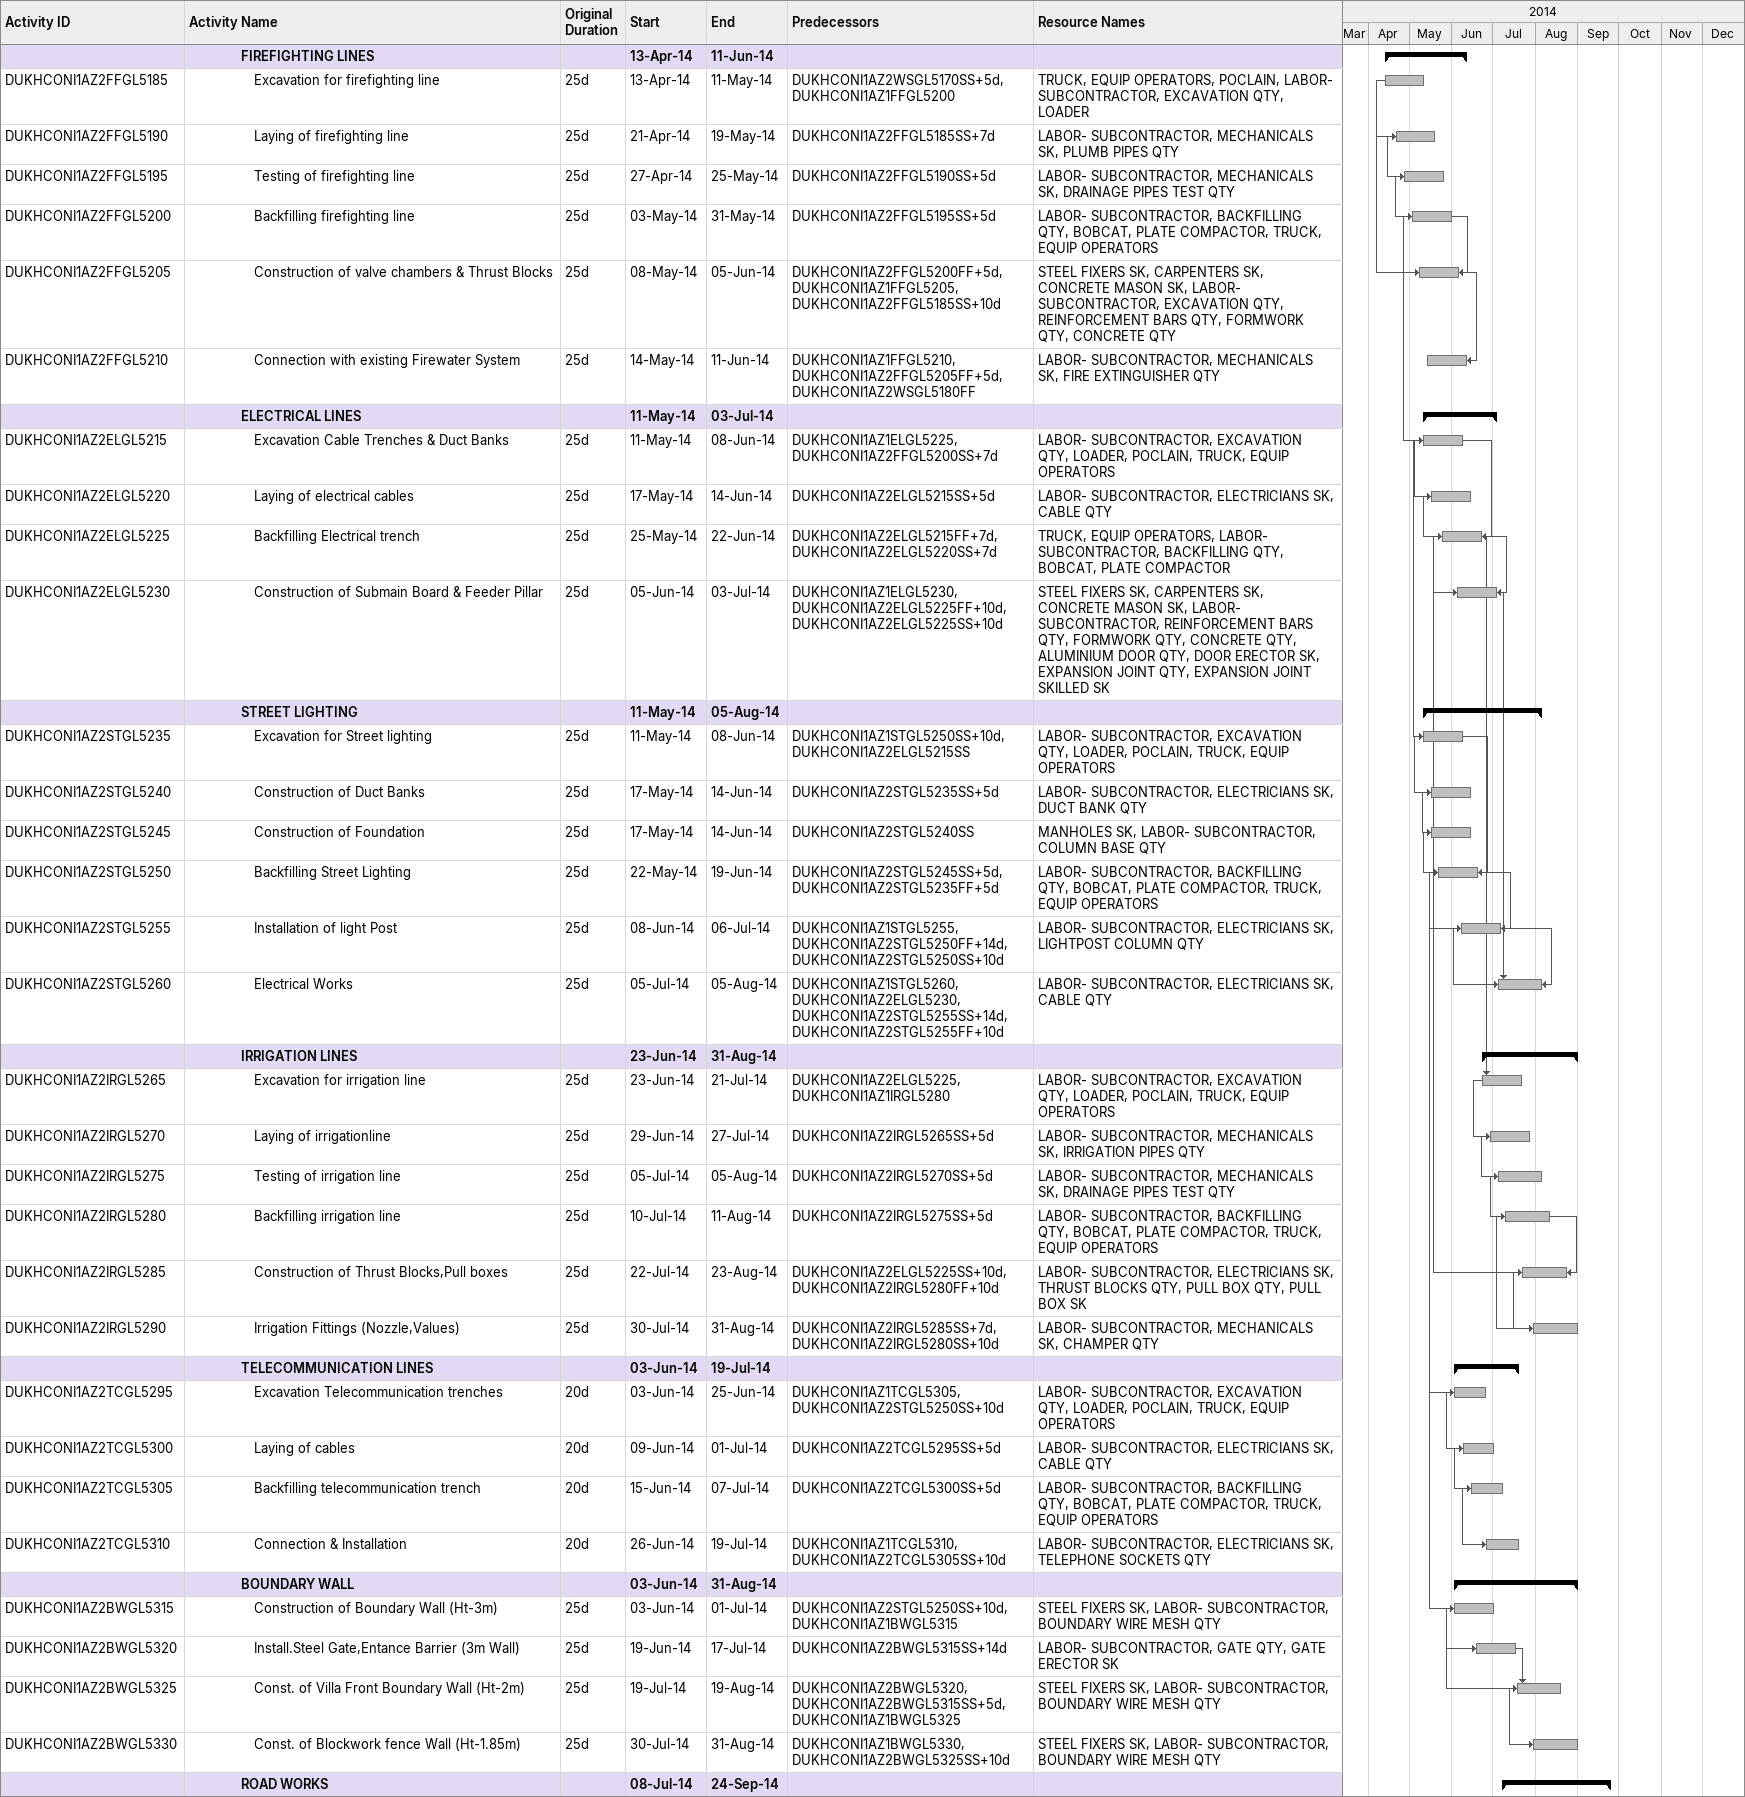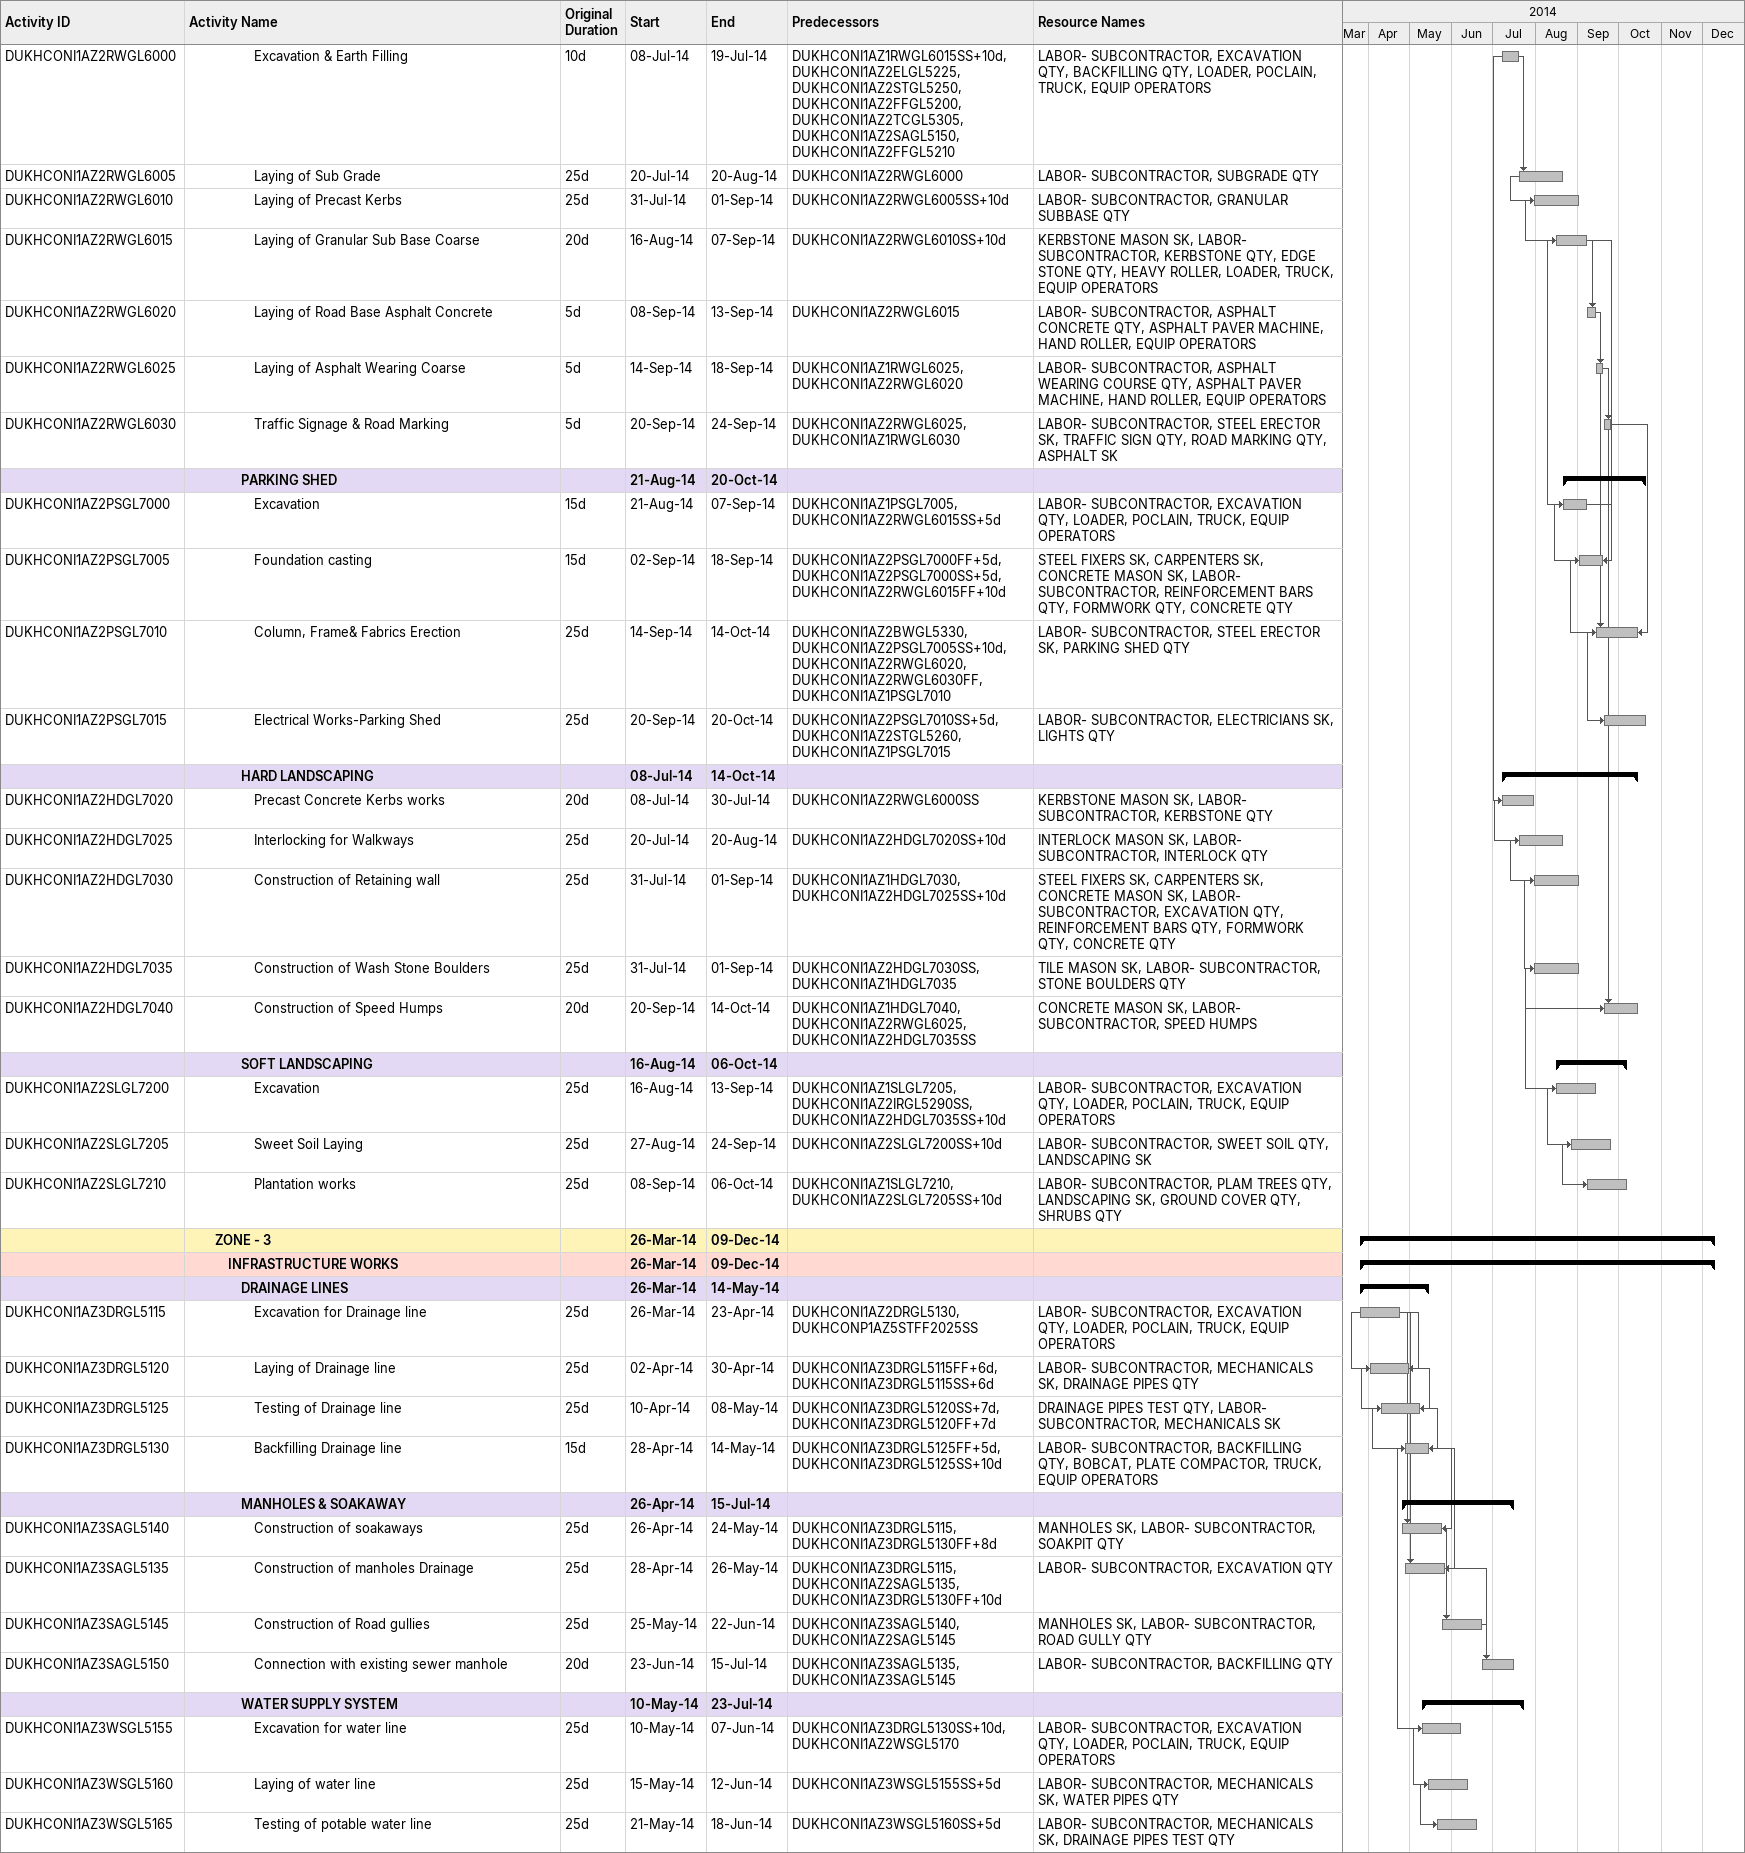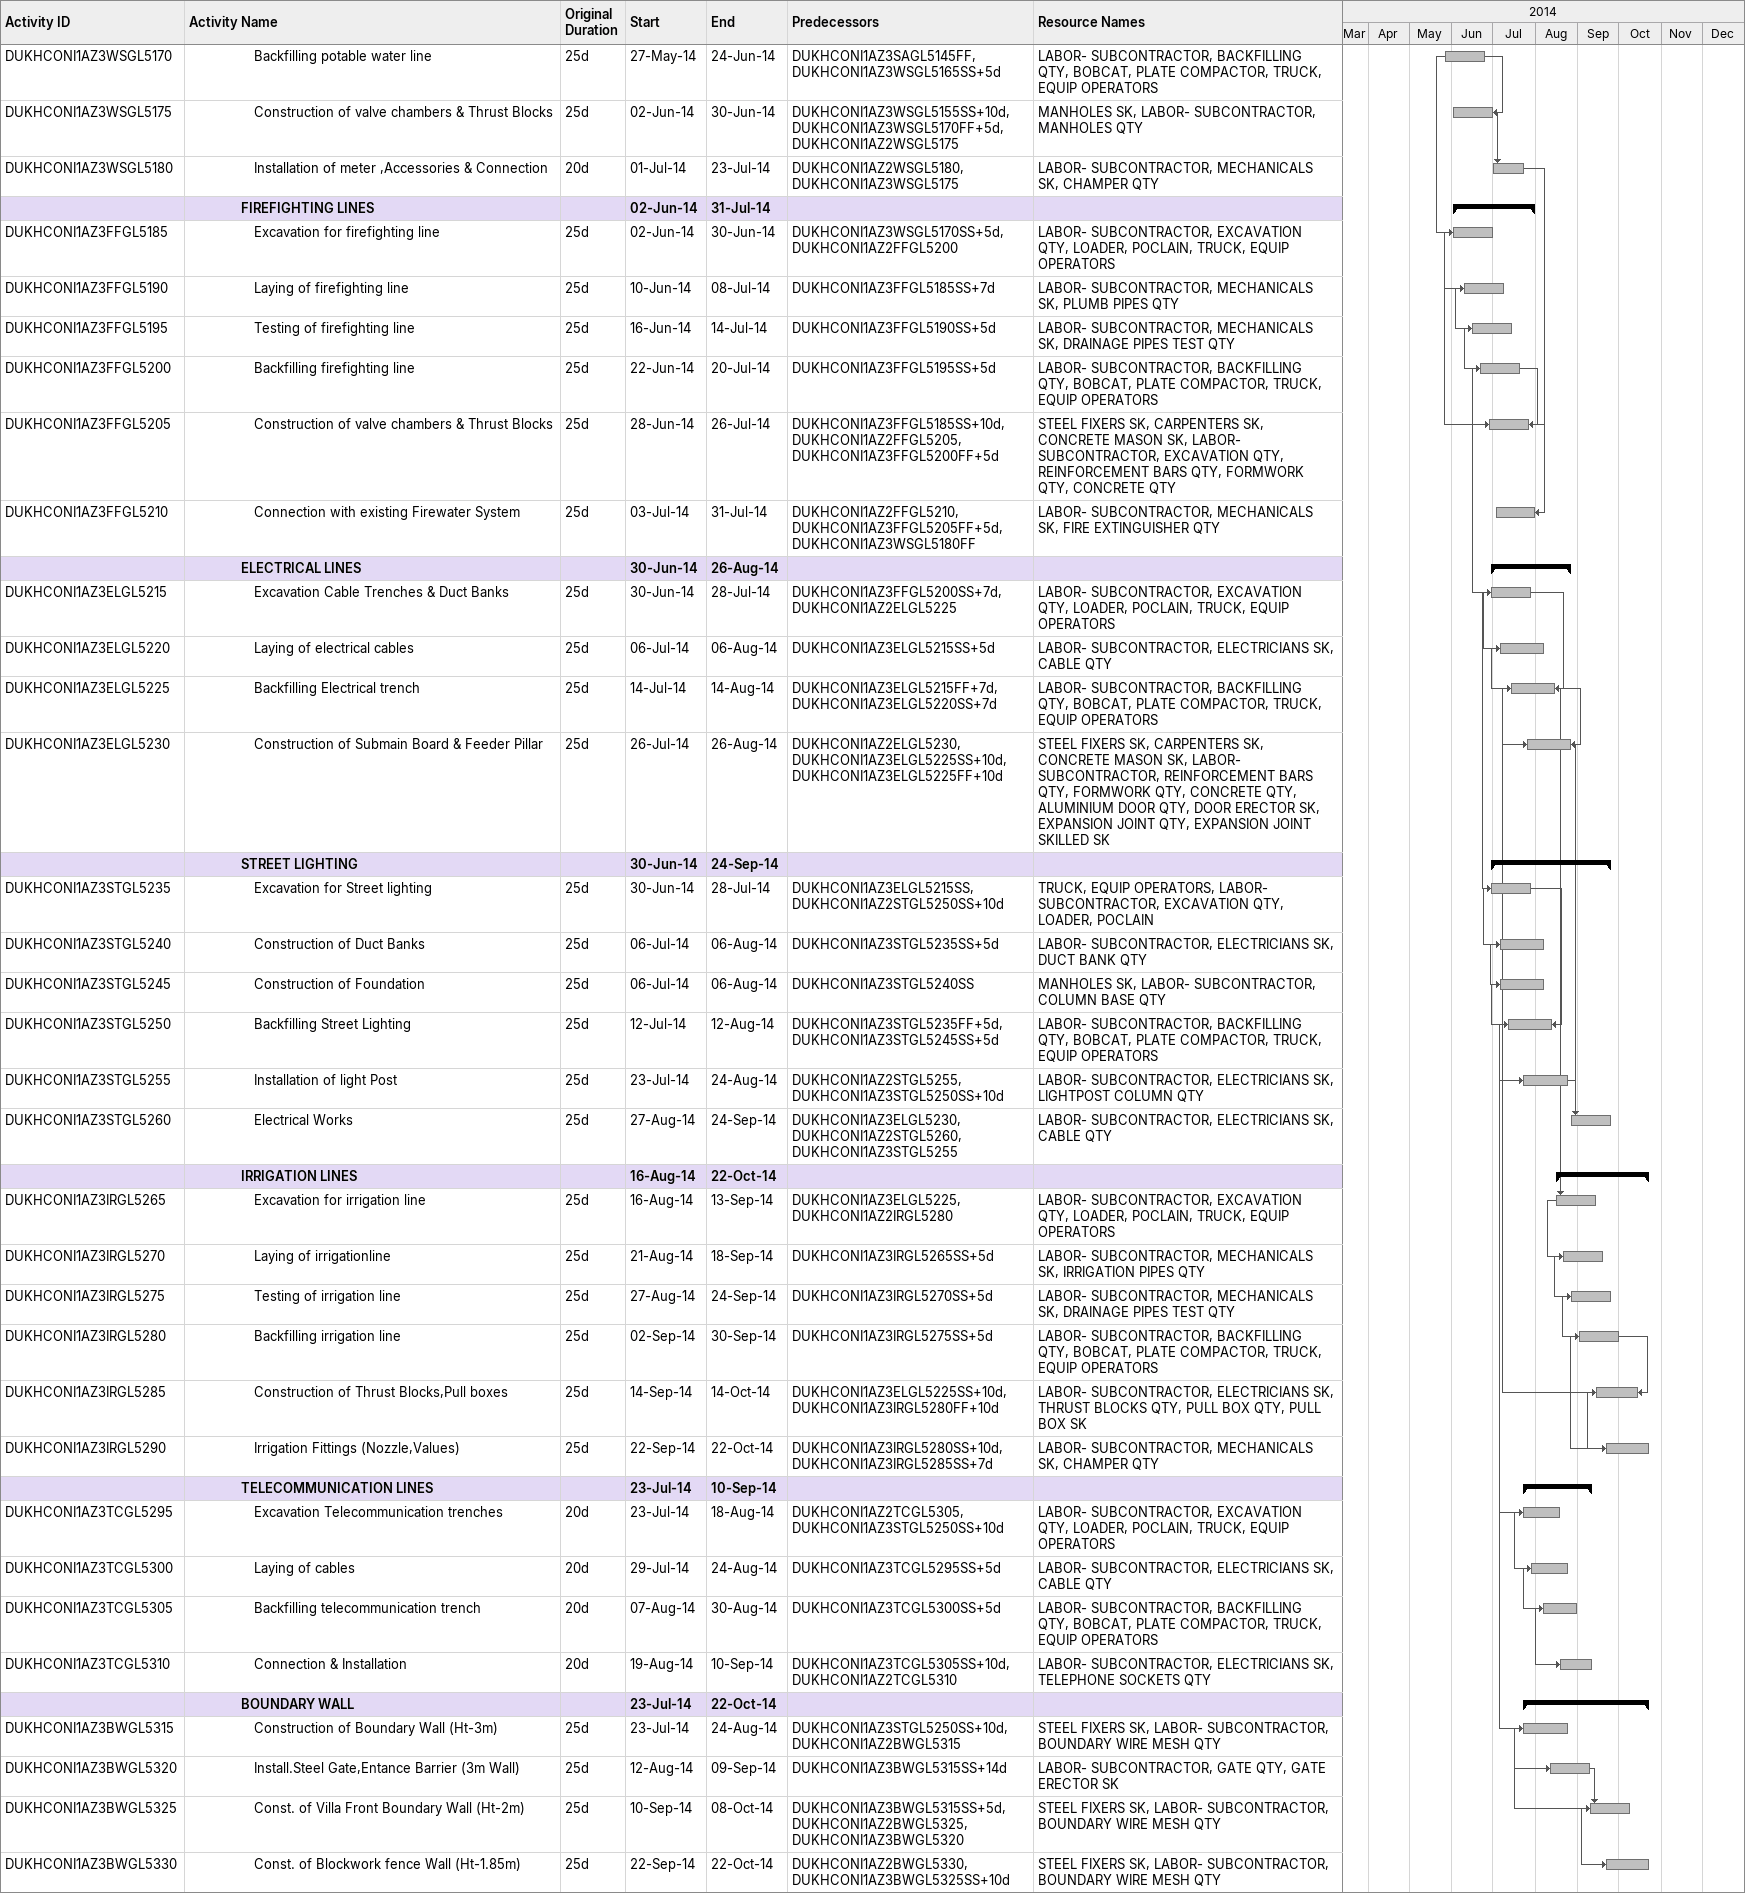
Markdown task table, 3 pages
| ID | Level | Task | Original duration | Start | Finish | Predecessors | Resources |
|---|---|---|---|---|---|---|---|
|  | 5 | **FIREFIGHTING LINES** |  | 2014-04-13 | 2014-06-11 |  |  |
| DUKHCONI1AZ2FFGL5185 | 6 | Excavation for firefighting line | 25d | 2014-04-13 | 2014-05-11 | DUKHCONI1AZ2WSGL5170SS+5d, DUKHCONI1AZ1FFGL5200 | TRUCK, EQUIP OPERATORS, POCLAIN, LABOR- SUBCONTRACTOR, EXCAVATION QTY, LOADER |
| DUKHCONI1AZ2FFGL5190 | 6 | Laying of firefighting line | 25d | 2014-04-21 | 2014-05-19 | DUKHCONI1AZ2FFGL5185SS+7d | LABOR- SUBCONTRACTOR, MECHANICALS SK, PLUMB PIPES QTY |
| DUKHCONI1AZ2FFGL5195 | 6 | Testing of firefighting line | 25d | 2014-04-27 | 2014-05-25 | DUKHCONI1AZ2FFGL5190SS+5d | LABOR- SUBCONTRACTOR, MECHANICALS SK, DRAINAGE PIPES TEST QTY |
| DUKHCONI1AZ2FFGL5200 | 6 | Backfilling firefighting line | 25d | 2014-05-03 | 2014-05-31 | DUKHCONI1AZ2FFGL5195SS+5d | LABOR- SUBCONTRACTOR, BACKFILLING QTY, BOBCAT, PLATE COMPACTOR, TRUCK, EQUIP OPERATORS |
| DUKHCONI1AZ2FFGL5205 | 6 | Construction of valve chambers & Thrust Blocks | 25d | 2014-05-08 | 2014-06-05 | DUKHCONI1AZ2FFGL5200FF+5d, DUKHCONI1AZ1FFGL5205, DUKHCONI1AZ2FFGL5185SS+10d | STEEL FIXERS SK, CARPENTERS SK, CONCRETE MASON SK, LABOR- SUBCONTRACTOR, EXCAVATION QTY, REINFORCEMENT BARS QTY, FORMWORK QTY, CONCRETE QTY |
| DUKHCONI1AZ2FFGL5210 | 6 | Connection with existing Firewater System | 25d | 2014-05-14 | 2014-06-11 | DUKHCONI1AZ1FFGL5210, DUKHCONI1AZ2FFGL5205FF+5d, DUKHCONI1AZ2WSGL5180FF | LABOR- SUBCONTRACTOR, MECHANICALS SK, FIRE EXTINGUISHER QTY |
|  | 5 | **ELECTRICAL LINES** |  | 2014-05-11 | 2014-07-03 |  |  |
| DUKHCONI1AZ2ELGL5215 | 6 | Excavation Cable Trenches & Duct Banks | 25d | 2014-05-11 | 2014-06-08 | DUKHCONI1AZ1ELGL5225, DUKHCONI1AZ2FFGL5200SS+7d | LABOR- SUBCONTRACTOR, EXCAVATION QTY, LOADER, POCLAIN, TRUCK, EQUIP OPERATORS |
| DUKHCONI1AZ2ELGL5220 | 6 | Laying of electrical cables | 25d | 2014-05-17 | 2014-06-14 | DUKHCONI1AZ2ELGL5215SS+5d | LABOR- SUBCONTRACTOR, ELECTRICIANS SK, CABLE QTY |
| DUKHCONI1AZ2ELGL5225 | 6 | Backfilling Electrical trench | 25d | 2014-05-25 | 2014-06-22 | DUKHCONI1AZ2ELGL5215FF+7d, DUKHCONI1AZ2ELGL5220SS+7d | TRUCK, EQUIP OPERATORS, LABOR- SUBCONTRACTOR, BACKFILLING QTY, BOBCAT, PLATE COMPACTOR |
| DUKHCONI1AZ2ELGL5230 | 6 | Construction of Submain Board & Feeder Pillar | 25d | 2014-06-05 | 2014-07-03 | DUKHCONI1AZ1ELGL5230, DUKHCONI1AZ2ELGL5225FF+10d, DUKHCONI1AZ2ELGL5225SS+10d | STEEL FIXERS SK, CARPENTERS SK, CONCRETE MASON SK, LABOR- SUBCONTRACTOR, REINFORCEMENT BARS QTY, FORMWORK QTY, CONCRETE QTY, ALUMINIUM DOOR QTY, DOOR ERECTOR SK, EXPANSION JOINT QTY, EXPANSION JOINT SKILLED SK |
|  | 5 | **STREET LIGHTING** |  | 2014-05-11 | 2014-08-05 |  |  |
| DUKHCONI1AZ2STGL5235 | 6 | Excavation for Street lighting | 25d | 2014-05-11 | 2014-06-08 | DUKHCONI1AZ1STGL5250SS+10d, DUKHCONI1AZ2ELGL5215SS | LABOR- SUBCONTRACTOR, EXCAVATION QTY, LOADER, POCLAIN, TRUCK, EQUIP OPERATORS |
| DUKHCONI1AZ2STGL5240 | 6 | Construction of Duct Banks | 25d | 2014-05-17 | 2014-06-14 | DUKHCONI1AZ2STGL5235SS+5d | LABOR- SUBCONTRACTOR, ELECTRICIANS SK, DUCT BANK QTY |
| DUKHCONI1AZ2STGL5245 | 6 | Construction of Foundation | 25d | 2014-05-17 | 2014-06-14 | DUKHCONI1AZ2STGL5240SS | MANHOLES SK, LABOR- SUBCONTRACTOR, COLUMN BASE QTY |
| DUKHCONI1AZ2STGL5250 | 6 | Backfilling Street Lighting | 25d | 2014-05-22 | 2014-06-19 | DUKHCONI1AZ2STGL5245SS+5d, DUKHCONI1AZ2STGL5235FF+5d | LABOR- SUBCONTRACTOR, BACKFILLING QTY, BOBCAT, PLATE COMPACTOR, TRUCK, EQUIP OPERATORS |
| DUKHCONI1AZ2STGL5255 | 6 | Installation of light Post | 25d | 2014-06-08 | 2014-07-06 | DUKHCONI1AZ1STGL5255, DUKHCONI1AZ2STGL5250FF+14d, DUKHCONI1AZ2STGL5250SS+10d | LABOR- SUBCONTRACTOR, ELECTRICIANS SK, LIGHTPOST COLUMN QTY |
| DUKHCONI1AZ2STGL5260 | 6 | Electrical Works | 25d | 2014-07-05 | 2014-08-05 | DUKHCONI1AZ1STGL5260, DUKHCONI1AZ2ELGL5230, DUKHCONI1AZ2STGL5255SS+14d, DUKHCONI1AZ2STGL5255FF+10d | LABOR- SUBCONTRACTOR, ELECTRICIANS SK, CABLE QTY |
|  | 5 | **IRRIGATION LINES** |  | 2014-06-23 | 2014-08-31 |  |  |
| DUKHCONI1AZ2IRGL5265 | 6 | Excavation for irrigation line | 25d | 2014-06-23 | 2014-07-21 | DUKHCONI1AZ2ELGL5225, DUKHCONI1AZ1IRGL5280 | LABOR- SUBCONTRACTOR, EXCAVATION QTY, LOADER, POCLAIN, TRUCK, EQUIP OPERATORS |
| DUKHCONI1AZ2IRGL5270 | 6 | Laying of irrigationline | 25d | 2014-06-29 | 2014-07-27 | DUKHCONI1AZ2IRGL5265SS+5d | LABOR- SUBCONTRACTOR, MECHANICALS SK, IRRIGATION PIPES QTY |
| DUKHCONI1AZ2IRGL5275 | 6 | Testing of irrigation line | 25d | 2014-07-05 | 2014-08-05 | DUKHCONI1AZ2IRGL5270SS+5d | LABOR- SUBCONTRACTOR, MECHANICALS SK, DRAINAGE PIPES TEST QTY |
| DUKHCONI1AZ2IRGL5280 | 6 | Backfilling irrigation line | 25d | 2014-07-10 | 2014-08-11 | DUKHCONI1AZ2IRGL5275SS+5d | LABOR- SUBCONTRACTOR, BACKFILLING QTY, BOBCAT, PLATE COMPACTOR, TRUCK, EQUIP OPERATORS |
| DUKHCONI1AZ2IRGL5285 | 6 | Construction of Thrust Blocks,Pull boxes | 25d | 2014-07-22 | 2014-08-23 | DUKHCONI1AZ2ELGL5225SS+10d, DUKHCONI1AZ2IRGL5280FF+10d | LABOR- SUBCONTRACTOR, ELECTRICIANS SK, THRUST BLOCKS QTY, PULL BOX QTY, PULL BOX SK |
| DUKHCONI1AZ2IRGL5290 | 6 | Irrigation Fittings (Nozzle,Values) | 25d | 2014-07-30 | 2014-08-31 | DUKHCONI1AZ2IRGL5285SS+7d, DUKHCONI1AZ2IRGL5280SS+10d | LABOR- SUBCONTRACTOR, MECHANICALS SK, CHAMPER QTY |
|  | 5 | **TELECOMMUNICATION LINES** |  | 2014-06-03 | 2014-07-19 |  |  |
| DUKHCONI1AZ2TCGL5295 | 6 | Excavation Telecommunication trenches | 20d | 2014-06-03 | 2014-06-25 | DUKHCONI1AZ1TCGL5305, DUKHCONI1AZ2STGL5250SS+10d | LABOR- SUBCONTRACTOR, EXCAVATION QTY, LOADER, POCLAIN, TRUCK, EQUIP OPERATORS |
| DUKHCONI1AZ2TCGL5300 | 6 | Laying of cables | 20d | 2014-06-09 | 2014-07-01 | DUKHCONI1AZ2TCGL5295SS+5d | LABOR- SUBCONTRACTOR, ELECTRICIANS SK, CABLE QTY |
| DUKHCONI1AZ2TCGL5305 | 6 | Backfilling telecommunication trench | 20d | 2014-06-15 | 2014-07-07 | DUKHCONI1AZ2TCGL5300SS+5d | LABOR- SUBCONTRACTOR, BACKFILLING QTY, BOBCAT, PLATE COMPACTOR, TRUCK, EQUIP OPERATORS |
| DUKHCONI1AZ2TCGL5310 | 6 | Connection & Installation | 20d | 2014-06-26 | 2014-07-19 | DUKHCONI1AZ1TCGL5310, DUKHCONI1AZ2TCGL5305SS+10d | LABOR- SUBCONTRACTOR, ELECTRICIANS SK, TELEPHONE SOCKETS QTY |
|  | 5 | **BOUNDARY WALL** |  | 2014-06-03 | 2014-08-31 |  |  |
| DUKHCONI1AZ2BWGL5315 | 6 | Construction of Boundary Wall (Ht-3m) | 25d | 2014-06-03 | 2014-07-01 | DUKHCONI1AZ2STGL5250SS+10d, DUKHCONI1AZ1BWGL5315 | STEEL FIXERS SK, LABOR- SUBCONTRACTOR, BOUNDARY WIRE MESH QTY |
| DUKHCONI1AZ2BWGL5320 | 6 | Install.Steel Gate,Entance Barrier (3m Wall) | 25d | 2014-06-19 | 2014-07-17 | DUKHCONI1AZ2BWGL5315SS+14d | LABOR- SUBCONTRACTOR, GATE QTY, GATE ERECTOR SK |
| DUKHCONI1AZ2BWGL5325 | 6 | Const. of Villa Front Boundary Wall (Ht-2m) | 25d | 2014-07-19 | 2014-08-19 | DUKHCONI1AZ2BWGL5320, DUKHCONI1AZ2BWGL5315SS+5d, DUKHCONI1AZ1BWGL5325 | STEEL FIXERS SK, LABOR- SUBCONTRACTOR, BOUNDARY WIRE MESH QTY |
| DUKHCONI1AZ2BWGL5330 | 6 | Const. of Blockwork fence Wall (Ht-1.85m) | 25d | 2014-07-30 | 2014-08-31 | DUKHCONI1AZ1BWGL5330, DUKHCONI1AZ2BWGL5325SS+10d | STEEL FIXERS SK, LABOR- SUBCONTRACTOR, BOUNDARY WIRE MESH QTY |
|  | 5 | **ROAD WORKS** |  | 2014-07-08 | 2014-09-24 |  |  |
| DUKHCONI1AZ2RWGL6000 | 6 | Excavation & Earth Filling | 10d | 2014-07-08 | 2014-07-19 | DUKHCONI1AZ1RWGL6015SS+10d, DUKHCONI1AZ2ELGL5225, DUKHCONI1AZ2STGL5250, DUKHCONI1AZ2FFGL5200, DUKHCONI1AZ2TCGL5305, DUKHCONI1AZ2SAGL5150, DUKHCONI1AZ2FFGL5210 | LABOR- SUBCONTRACTOR, EXCAVATION QTY, BACKFILLING QTY, LOADER, POCLAIN, TRUCK, EQUIP OPERATORS |
| DUKHCONI1AZ2RWGL6005 | 6 | Laying of Sub Grade | 25d | 2014-07-20 | 2014-08-20 | DUKHCONI1AZ2RWGL6000 | LABOR- SUBCONTRACTOR, SUBGRADE QTY |
| DUKHCONI1AZ2RWGL6010 | 6 | Laying of Precast Kerbs | 25d | 2014-07-31 | 2014-09-01 | DUKHCONI1AZ2RWGL6005SS+10d | LABOR- SUBCONTRACTOR, GRANULAR SUBBASE QTY |
| DUKHCONI1AZ2RWGL6015 | 6 | Laying of Granular Sub Base Coarse | 20d | 2014-08-16 | 2014-09-07 | DUKHCONI1AZ2RWGL6010SS+10d | KERBSTONE MASON SK, LABOR- SUBCONTRACTOR, KERBSTONE QTY, EDGE STONE QTY, HEAVY ROLLER, LOADER, TRUCK, EQUIP OPERATORS |
| DUKHCONI1AZ2RWGL6020 | 6 | Laying of Road Base Asphalt Concrete | 5d | 2014-09-08 | 2014-09-13 | DUKHCONI1AZ2RWGL6015 | LABOR- SUBCONTRACTOR, ASPHALT CONCRETE QTY, ASPHALT PAVER MACHINE, HAND ROLLER, EQUIP OPERATORS |
| DUKHCONI1AZ2RWGL6025 | 6 | Laying of Asphalt Wearing Coarse | 5d | 2014-09-14 | 2014-09-18 | DUKHCONI1AZ1RWGL6025, DUKHCONI1AZ2RWGL6020 | LABOR- SUBCONTRACTOR, ASPHALT WEARING COURSE QTY, ASPHALT PAVER MACHINE, HAND ROLLER, EQUIP OPERATORS |
| DUKHCONI1AZ2RWGL6030 | 6 | Traffic Signage & Road Marking | 5d | 2014-09-20 | 2014-09-24 | DUKHCONI1AZ2RWGL6025, DUKHCONI1AZ1RWGL6030 | LABOR- SUBCONTRACTOR, STEEL ERECTOR SK, TRAFFIC SIGN QTY, ROAD MARKING QTY, ASPHALT SK |
|  | 5 | **PARKING SHED** |  | 2014-08-21 | 2014-10-20 |  |  |
| DUKHCONI1AZ2PSGL7000 | 6 | Excavation | 15d | 2014-08-21 | 2014-09-07 | DUKHCONI1AZ1PSGL7005, DUKHCONI1AZ2RWGL6015SS+5d | LABOR- SUBCONTRACTOR, EXCAVATION QTY, LOADER, POCLAIN, TRUCK, EQUIP OPERATORS |
| DUKHCONI1AZ2PSGL7005 | 6 | Foundation casting | 15d | 2014-09-02 | 2014-09-18 | DUKHCONI1AZ2PSGL7000FF+5d, DUKHCONI1AZ2PSGL7000SS+5d, DUKHCONI1AZ2RWGL6015FF+10d | STEEL FIXERS SK, CARPENTERS SK, CONCRETE MASON SK, LABOR- SUBCONTRACTOR, REINFORCEMENT BARS QTY, FORMWORK QTY, CONCRETE QTY |
| DUKHCONI1AZ2PSGL7010 | 6 | Column, Frame& Fabrics Erection | 25d | 2014-09-14 | 2014-10-14 | DUKHCONI1AZ2BWGL5330, DUKHCONI1AZ2PSGL7005SS+10d, DUKHCONI1AZ2RWGL6020, DUKHCONI1AZ2RWGL6030FF, DUKHCONI1AZ1PSGL7010 | LABOR- SUBCONTRACTOR, STEEL ERECTOR SK, PARKING SHED QTY |
| DUKHCONI1AZ2PSGL7015 | 6 | Electrical Works-Parking Shed | 25d | 2014-09-20 | 2014-10-20 | DUKHCONI1AZ2PSGL7010SS+5d, DUKHCONI1AZ2STGL5260, DUKHCONI1AZ1PSGL7015 | LABOR- SUBCONTRACTOR, ELECTRICIANS SK, LIGHTS QTY |
|  | 5 | **HARD LANDSCAPING** |  | 2014-07-08 | 2014-10-14 |  |  |
| DUKHCONI1AZ2HDGL7020 | 6 | Precast Concrete Kerbs works | 20d | 2014-07-08 | 2014-07-30 | DUKHCONI1AZ2RWGL6000SS | KERBSTONE MASON SK, LABOR- SUBCONTRACTOR, KERBSTONE QTY |
| DUKHCONI1AZ2HDGL7025 | 6 | Interlocking for Walkways | 25d | 2014-07-20 | 2014-08-20 | DUKHCONI1AZ2HDGL7020SS+10d | INTERLOCK MASON SK, LABOR- SUBCONTRACTOR, INTERLOCK QTY |
| DUKHCONI1AZ2HDGL7030 | 6 | Construction of Retaining wall | 25d | 2014-07-31 | 2014-09-01 | DUKHCONI1AZ1HDGL7030, DUKHCONI1AZ2HDGL7025SS+10d | STEEL FIXERS SK, CARPENTERS SK, CONCRETE MASON SK, LABOR- SUBCONTRACTOR, EXCAVATION QTY, REINFORCEMENT BARS QTY, FORMWORK QTY, CONCRETE QTY |
| DUKHCONI1AZ2HDGL7035 | 6 | Construction of Wash Stone Boulders | 25d | 2014-07-31 | 2014-09-01 | DUKHCONI1AZ2HDGL7030SS, DUKHCONI1AZ1HDGL7035 | TILE MASON SK, LABOR- SUBCONTRACTOR, STONE BOULDERS QTY |
| DUKHCONI1AZ2HDGL7040 | 6 | Construction of Speed Humps | 20d | 2014-09-20 | 2014-10-14 | DUKHCONI1AZ1HDGL7040, DUKHCONI1AZ2RWGL6025, DUKHCONI1AZ2HDGL7035SS | CONCRETE MASON SK, LABOR- SUBCONTRACTOR, SPEED HUMPS |
|  | 5 | **SOFT LANDSCAPING** |  | 2014-08-16 | 2014-10-06 |  |  |
| DUKHCONI1AZ2SLGL7200 | 6 | Excavation | 25d | 2014-08-16 | 2014-09-13 | DUKHCONI1AZ1SLGL7205, DUKHCONI1AZ2IRGL5290SS, DUKHCONI1AZ2HDGL7035SS+10d | LABOR- SUBCONTRACTOR, EXCAVATION QTY, LOADER, POCLAIN, TRUCK, EQUIP OPERATORS |
| DUKHCONI1AZ2SLGL7205 | 6 | Sweet Soil Laying | 25d | 2014-08-27 | 2014-09-24 | DUKHCONI1AZ2SLGL7200SS+10d | LABOR- SUBCONTRACTOR, SWEET SOIL QTY, LANDSCAPING SK |
| DUKHCONI1AZ2SLGL7210 | 6 | Plantation works | 25d | 2014-09-08 | 2014-10-06 | DUKHCONI1AZ1SLGL7210, DUKHCONI1AZ2SLGL7205SS+10d | LABOR- SUBCONTRACTOR, PLAM TREES QTY, LANDSCAPING SK, GROUND COVER QTY, SHRUBS QTY |
|  | 3 | **ZONE - 3** |  | 2014-03-26 | 2014-12-09 |  |  |
|  | 4 | **INFRASTRUCTURE WORKS** |  | 2014-03-26 | 2014-12-09 |  |  |
|  | 5 | **DRAINAGE LINES** |  | 2014-03-26 | 2014-05-14 |  |  |
| DUKHCONI1AZ3DRGL5115 | 6 | Excavation for Drainage line | 25d | 2014-03-26 | 2014-04-23 | DUKHCONI1AZ2DRGL5130, DUKHCONP1AZ5STFF2025SS | LABOR- SUBCONTRACTOR, EXCAVATION QTY, LOADER, POCLAIN, TRUCK, EQUIP OPERATORS |
| DUKHCONI1AZ3DRGL5120 | 6 | Laying of Drainage line | 25d | 2014-04-02 | 2014-04-30 | DUKHCONI1AZ3DRGL5115FF+6d, DUKHCONI1AZ3DRGL5115SS+6d | LABOR- SUBCONTRACTOR, MECHANICALS SK, DRAINAGE PIPES QTY |
| DUKHCONI1AZ3DRGL5125 | 6 | Testing of Drainage line | 25d | 2014-04-10 | 2014-05-08 | DUKHCONI1AZ3DRGL5120SS+7d, DUKHCONI1AZ3DRGL5120FF+7d | DRAINAGE PIPES TEST QTY, LABOR- SUBCONTRACTOR, MECHANICALS SK |
| DUKHCONI1AZ3DRGL5130 | 6 | Backfilling Drainage line | 15d | 2014-04-28 | 2014-05-14 | DUKHCONI1AZ3DRGL5125FF+5d, DUKHCONI1AZ3DRGL5125SS+10d | LABOR- SUBCONTRACTOR, BACKFILLING QTY, BOBCAT, PLATE COMPACTOR, TRUCK, EQUIP OPERATORS |
|  | 5 | **MANHOLES & SOAKAWAY** |  | 2014-04-26 | 2014-07-15 |  |  |
| DUKHCONI1AZ3SAGL5140 | 6 | Construction of soakaways | 25d | 2014-04-26 | 2014-05-24 | DUKHCONI1AZ3DRGL5115, DUKHCONI1AZ3DRGL5130FF+8d | MANHOLES SK, LABOR- SUBCONTRACTOR, SOAKPIT QTY |
| DUKHCONI1AZ3SAGL5135 | 6 | Construction of manholes Drainage | 25d | 2014-04-28 | 2014-05-26 | DUKHCONI1AZ3DRGL5115, DUKHCONI1AZ2SAGL5135, DUKHCONI1AZ3DRGL5130FF+10d | LABOR- SUBCONTRACTOR, EXCAVATION QTY |
| DUKHCONI1AZ3SAGL5145 | 6 | Construction of Road gullies | 25d | 2014-05-25 | 2014-06-22 | DUKHCONI1AZ3SAGL5140, DUKHCONI1AZ2SAGL5145 | MANHOLES SK, LABOR- SUBCONTRACTOR, ROAD GULLY QTY |
| DUKHCONI1AZ3SAGL5150 | 6 | Connection with existing sewer manhole | 20d | 2014-06-23 | 2014-07-15 | DUKHCONI1AZ3SAGL5135, DUKHCONI1AZ3SAGL5145 | LABOR- SUBCONTRACTOR, BACKFILLING QTY |
|  | 5 | **WATER SUPPLY SYSTEM** |  | 2014-05-10 | 2014-07-23 |  |  |
| DUKHCONI1AZ3WSGL5155 | 6 | Excavation for water line | 25d | 2014-05-10 | 2014-06-07 | DUKHCONI1AZ3DRGL5130SS+10d, DUKHCONI1AZ2WSGL5170 | LABOR- SUBCONTRACTOR, EXCAVATION QTY, LOADER, POCLAIN, TRUCK, EQUIP OPERATORS |
| DUKHCONI1AZ3WSGL5160 | 6 | Laying of water line | 25d | 2014-05-15 | 2014-06-12 | DUKHCONI1AZ3WSGL5155SS+5d | LABOR- SUBCONTRACTOR, MECHANICALS SK, WATER PIPES QTY |
| DUKHCONI1AZ3WSGL5165 | 6 | Testing of potable water line | 25d | 2014-05-21 | 2014-06-18 | DUKHCONI1AZ3WSGL5160SS+5d | LABOR- SUBCONTRACTOR, MECHANICALS SK, DRAINAGE PIPES TEST QTY |
| DUKHCONI1AZ3WSGL5170 | 6 | Backfilling potable water line | 25d | 2014-05-27 | 2014-06-24 | DUKHCONI1AZ3SAGL5145FF, DUKHCONI1AZ3WSGL5165SS+5d | LABOR- SUBCONTRACTOR, BACKFILLING QTY, BOBCAT, PLATE COMPACTOR, TRUCK, EQUIP OPERATORS |
| DUKHCONI1AZ3WSGL5175 | 6 | Construction of valve chambers & Thrust Blocks | 25d | 2014-06-02 | 2014-06-30 | DUKHCONI1AZ3WSGL5155SS+10d, DUKHCONI1AZ3WSGL5170FF+5d, DUKHCONI1AZ2WSGL5175 | MANHOLES SK, LABOR- SUBCONTRACTOR, MANHOLES QTY |
| DUKHCONI1AZ3WSGL5180 | 6 | Installation of meter ,Accessories & Connection | 20d | 2014-07-01 | 2014-07-23 | DUKHCONI1AZ2WSGL5180, DUKHCONI1AZ3WSGL5175 | LABOR- SUBCONTRACTOR, MECHANICALS SK, CHAMPER QTY |
|  | 5 | **FIREFIGHTING LINES** |  | 2014-06-02 | 2014-07-31 |  |  |
| DUKHCONI1AZ3FFGL5185 | 6 | Excavation for firefighting line | 25d | 2014-06-02 | 2014-06-30 | DUKHCONI1AZ3WSGL5170SS+5d, DUKHCONI1AZ2FFGL5200 | LABOR- SUBCONTRACTOR, EXCAVATION QTY, LOADER, POCLAIN, TRUCK, EQUIP OPERATORS |
| DUKHCONI1AZ3FFGL5190 | 6 | Laying of firefighting line | 25d | 2014-06-10 | 2014-07-08 | DUKHCONI1AZ3FFGL5185SS+7d | LABOR- SUBCONTRACTOR, MECHANICALS SK, PLUMB PIPES QTY |
| DUKHCONI1AZ3FFGL5195 | 6 | Testing of firefighting line | 25d | 2014-06-16 | 2014-07-14 | DUKHCONI1AZ3FFGL5190SS+5d | LABOR- SUBCONTRACTOR, MECHANICALS SK, DRAINAGE PIPES TEST QTY |
| DUKHCONI1AZ3FFGL5200 | 6 | Backfilling firefighting line | 25d | 2014-06-22 | 2014-07-20 | DUKHCONI1AZ3FFGL5195SS+5d | LABOR- SUBCONTRACTOR, BACKFILLING QTY, BOBCAT, PLATE COMPACTOR, TRUCK, EQUIP OPERATORS |
| DUKHCONI1AZ3FFGL5205 | 6 | Construction of valve chambers & Thrust Blocks | 25d | 2014-06-28 | 2014-07-26 | DUKHCONI1AZ3FFGL5185SS+10d, DUKHCONI1AZ2FFGL5205, DUKHCONI1AZ3FFGL5200FF+5d | STEEL FIXERS SK, CARPENTERS SK, CONCRETE MASON SK, LABOR- SUBCONTRACTOR, EXCAVATION QTY, REINFORCEMENT BARS QTY, FORMWORK QTY, CONCRETE QTY |
| DUKHCONI1AZ3FFGL5210 | 6 | Connection with existing Firewater System | 25d | 2014-07-03 | 2014-07-31 | DUKHCONI1AZ2FFGL5210, DUKHCONI1AZ3FFGL5205FF+5d, DUKHCONI1AZ3WSGL5180FF | LABOR- SUBCONTRACTOR, MECHANICALS SK, FIRE EXTINGUISHER QTY |
|  | 5 | **ELECTRICAL LINES** |  | 2014-06-30 | 2014-08-26 |  |  |
| DUKHCONI1AZ3ELGL5215 | 6 | Excavation Cable Trenches & Duct Banks | 25d | 2014-06-30 | 2014-07-28 | DUKHCONI1AZ3FFGL5200SS+7d, DUKHCONI1AZ2ELGL5225 | LABOR- SUBCONTRACTOR, EXCAVATION QTY, LOADER, POCLAIN, TRUCK, EQUIP OPERATORS |
| DUKHCONI1AZ3ELGL5220 | 6 | Laying of electrical cables | 25d | 2014-07-06 | 2014-08-06 | DUKHCONI1AZ3ELGL5215SS+5d | LABOR- SUBCONTRACTOR, ELECTRICIANS SK, CABLE QTY |
| DUKHCONI1AZ3ELGL5225 | 6 | Backfilling Electrical trench | 25d | 2014-07-14 | 2014-08-14 | DUKHCONI1AZ3ELGL5215FF+7d, DUKHCONI1AZ3ELGL5220SS+7d | LABOR- SUBCONTRACTOR, BACKFILLING QTY, BOBCAT, PLATE COMPACTOR, TRUCK, EQUIP OPERATORS |
| DUKHCONI1AZ3ELGL5230 | 6 | Construction of Submain Board & Feeder Pillar | 25d | 2014-07-26 | 2014-08-26 | DUKHCONI1AZ2ELGL5230, DUKHCONI1AZ3ELGL5225SS+10d, DUKHCONI1AZ3ELGL5225FF+10d | STEEL FIXERS SK, CARPENTERS SK, CONCRETE MASON SK, LABOR- SUBCONTRACTOR, REINFORCEMENT BARS QTY, FORMWORK QTY, CONCRETE QTY, ALUMINIUM DOOR QTY, DOOR ERECTOR SK, EXPANSION JOINT QTY, EXPANSION JOINT SKILLED SK |
|  | 5 | **STREET LIGHTING** |  | 2014-06-30 | 2014-09-24 |  |  |
| DUKHCONI1AZ3STGL5235 | 6 | Excavation for Street lighting | 25d | 2014-06-30 | 2014-07-28 | DUKHCONI1AZ3ELGL5215SS, DUKHCONI1AZ2STGL5250SS+10d | TRUCK, EQUIP OPERATORS, LABOR- SUBCONTRACTOR, EXCAVATION QTY, LOADER, POCLAIN |
| DUKHCONI1AZ3STGL5240 | 6 | Construction of Duct Banks | 25d | 2014-07-06 | 2014-08-06 | DUKHCONI1AZ3STGL5235SS+5d | LABOR- SUBCONTRACTOR, ELECTRICIANS SK, DUCT BANK QTY |
| DUKHCONI1AZ3STGL5245 | 6 | Construction of Foundation | 25d | 2014-07-06 | 2014-08-06 | DUKHCONI1AZ3STGL5240SS | MANHOLES SK, LABOR- SUBCONTRACTOR, COLUMN BASE QTY |
| DUKHCONI1AZ3STGL5250 | 6 | Backfilling Street Lighting | 25d | 2014-07-12 | 2014-08-12 | DUKHCONI1AZ3STGL5235FF+5d, DUKHCONI1AZ3STGL5245SS+5d | LABOR- SUBCONTRACTOR, BACKFILLING QTY, BOBCAT, PLATE COMPACTOR, TRUCK, EQUIP OPERATORS |
| DUKHCONI1AZ3STGL5255 | 6 | Installation of light Post | 25d | 2014-07-23 | 2014-08-24 | DUKHCONI1AZ2STGL5255, DUKHCONI1AZ3STGL5250SS+10d | LABOR- SUBCONTRACTOR, ELECTRICIANS SK, LIGHTPOST COLUMN QTY |
| DUKHCONI1AZ3STGL5260 | 6 | Electrical Works | 25d | 2014-08-27 | 2014-09-24 | DUKHCONI1AZ3ELGL5230, DUKHCONI1AZ2STGL5260, DUKHCONI1AZ3STGL5255 | LABOR- SUBCONTRACTOR, ELECTRICIANS SK, CABLE QTY |
|  | 5 | **IRRIGATION LINES** |  | 2014-08-16 | 2014-10-22 |  |  |
| DUKHCONI1AZ3IRGL5265 | 6 | Excavation for irrigation line | 25d | 2014-08-16 | 2014-09-13 | DUKHCONI1AZ3ELGL5225, DUKHCONI1AZ2IRGL5280 | LABOR- SUBCONTRACTOR, EXCAVATION QTY, LOADER, POCLAIN, TRUCK, EQUIP OPERATORS |
| DUKHCONI1AZ3IRGL5270 | 6 | Laying of irrigationline | 25d | 2014-08-21 | 2014-09-18 | DUKHCONI1AZ3IRGL5265SS+5d | LABOR- SUBCONTRACTOR, MECHANICALS SK, IRRIGATION PIPES QTY |
| DUKHCONI1AZ3IRGL5275 | 6 | Testing of irrigation line | 25d | 2014-08-27 | 2014-09-24 | DUKHCONI1AZ3IRGL5270SS+5d | LABOR- SUBCONTRACTOR, MECHANICALS SK, DRAINAGE PIPES TEST QTY |
| DUKHCONI1AZ3IRGL5280 | 6 | Backfilling irrigation line | 25d | 2014-09-02 | 2014-09-30 | DUKHCONI1AZ3IRGL5275SS+5d | LABOR- SUBCONTRACTOR, BACKFILLING QTY, BOBCAT, PLATE COMPACTOR, TRUCK, EQUIP OPERATORS |
| DUKHCONI1AZ3IRGL5285 | 6 | Construction of Thrust Blocks,Pull boxes | 25d | 2014-09-14 | 2014-10-14 | DUKHCONI1AZ3ELGL5225SS+10d, DUKHCONI1AZ3IRGL5280FF+10d | LABOR- SUBCONTRACTOR, ELECTRICIANS SK, THRUST BLOCKS QTY, PULL BOX QTY, PULL BOX SK |
| DUKHCONI1AZ3IRGL5290 | 6 | Irrigation Fittings (Nozzle,Values) | 25d | 2014-09-22 | 2014-10-22 | DUKHCONI1AZ3IRGL5280SS+10d, DUKHCONI1AZ3IRGL5285SS+7d | LABOR- SUBCONTRACTOR, MECHANICALS SK, CHAMPER QTY |
|  | 5 | **TELECOMMUNICATION LINES** |  | 2014-07-23 | 2014-09-10 |  |  |
| DUKHCONI1AZ3TCGL5295 | 6 | Excavation Telecommunication trenches | 20d | 2014-07-23 | 2014-08-18 | DUKHCONI1AZ2TCGL5305, DUKHCONI1AZ3STGL5250SS+10d | LABOR- SUBCONTRACTOR, EXCAVATION QTY, LOADER, POCLAIN, TRUCK, EQUIP OPERATORS |
| DUKHCONI1AZ3TCGL5300 | 6 | Laying of cables | 20d | 2014-07-29 | 2014-08-24 | DUKHCONI1AZ3TCGL5295SS+5d | LABOR- SUBCONTRACTOR, ELECTRICIANS SK, CABLE QTY |
| DUKHCONI1AZ3TCGL5305 | 6 | Backfilling telecommunication trench | 20d | 2014-08-07 | 2014-08-30 | DUKHCONI1AZ3TCGL5300SS+5d | LABOR- SUBCONTRACTOR, BACKFILLING QTY, BOBCAT, PLATE COMPACTOR, TRUCK, EQUIP OPERATORS |
| DUKHCONI1AZ3TCGL5310 | 6 | Connection & Installation | 20d | 2014-08-19 | 2014-09-10 | DUKHCONI1AZ3TCGL5305SS+10d, DUKHCONI1AZ2TCGL5310 | LABOR- SUBCONTRACTOR, ELECTRICIANS SK, TELEPHONE SOCKETS QTY |
|  | 5 | **BOUNDARY WALL** |  | 2014-07-23 | 2014-10-22 |  |  |
| DUKHCONI1AZ3BWGL5315 | 6 | Construction of Boundary Wall (Ht-3m) | 25d | 2014-07-23 | 2014-08-24 | DUKHCONI1AZ3STGL5250SS+10d, DUKHCONI1AZ2BWGL5315 | STEEL FIXERS SK, LABOR- SUBCONTRACTOR, BOUNDARY WIRE MESH QTY |
| DUKHCONI1AZ3BWGL5320 | 6 | Install.Steel Gate,Entance Barrier (3m Wall) | 25d | 2014-08-12 | 2014-09-09 | DUKHCONI1AZ3BWGL5315SS+14d | LABOR- SUBCONTRACTOR, GATE QTY, GATE ERECTOR SK |
| DUKHCONI1AZ3BWGL5325 | 6 | Const. of Villa Front Boundary Wall (Ht-2m) | 25d | 2014-09-10 | 2014-10-08 | DUKHCONI1AZ3BWGL5315SS+5d, DUKHCONI1AZ2BWGL5325, DUKHCONI1AZ3BWGL5320 | STEEL FIXERS SK, LABOR- SUBCONTRACTOR, BOUNDARY WIRE MESH QTY |
| DUKHCONI1AZ3BWGL5330 | 6 | Const. of Blockwork fence Wall (Ht-1.85m) | 25d | 2014-09-22 | 2014-10-22 | DUKHCONI1AZ2BWGL5330, DUKHCONI1AZ3BWGL5325SS+10d | STEEL FIXERS SK, LABOR- SUBCONTRACTOR, BOUNDARY WIRE MESH QTY |
